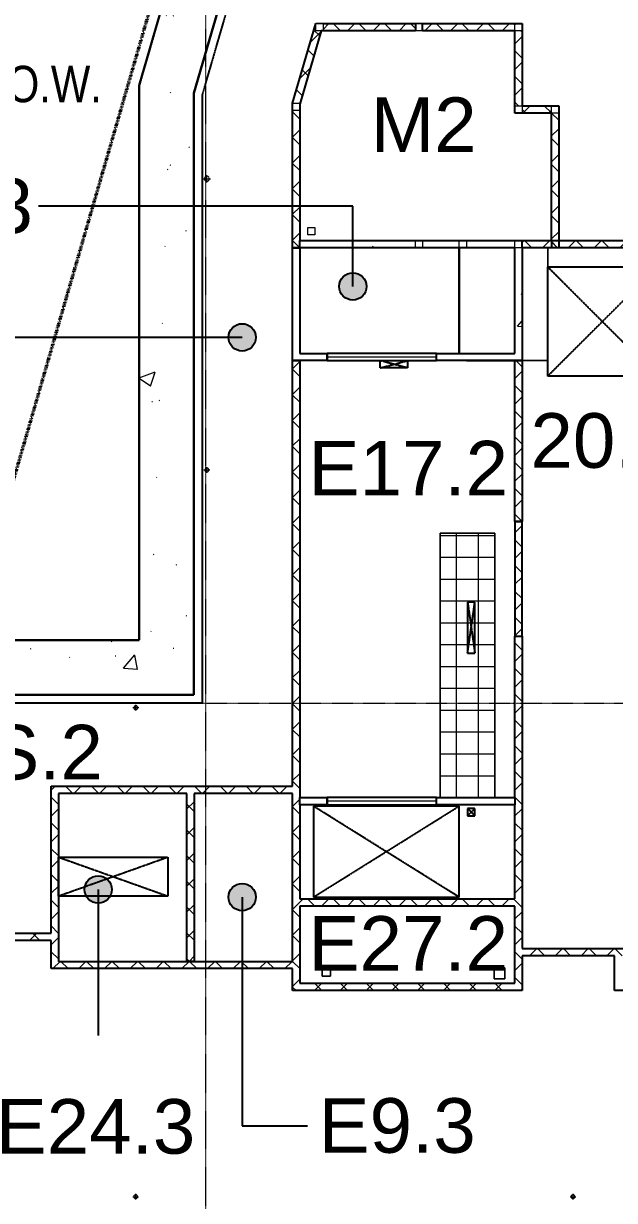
# Model space of a CAD drawing. Header units: millimetres. Extents: x 813027 to 1148939, y -931049 to -10.
# Drawn here: x 1029235 to 1045450, y -119003 to -86675 of the extents above; entities that cross this region are included whole.
import ezdxf

# ---------------------------------------------------------------- set-up
doc = ezdxf.new("R2010")
doc.units = ezdxf.units.MM
for name, pattern in [('DPA_Boundary 100', [7.5, 0, -1.5, 3, -1.5, 0, -1.5]), ('DPA_Grid _ Level 500', [5.5, 2.75, -0.75, 1.25, -0.75]), ('DPA_Hidden 100', [6, 4, -2])]:
    doc.linetypes.add(name, pattern=pattern)
for name, color, linetype, lineweight in [('_ _ A-DETL-OPENING', 1, 'Continuous', 9), ('A-COLS-E', 1, 'Continuous', 9), ('A-DETL', 1, 'Continuous', 25), ('A-DETL-GENF', 2, 'Continuous', 9), ('A-DETL-HDLN', 2, 'DPA_Hidden 100', 9), ('A-DOOR-E', 2, 'Continuous', 9), ('A-FLOR-E', 2, 'Continuous', 9), ('A-FLOR-PATT', 1, 'Continuous', 9), ('A-ROOM-IDEN', 3, 'Continuous', 25), ('A-WALL', 5, 'Continuous', 9), ('A-WALL-PATT', 1, 'Continuous', 25), ('G-ANNO-TEXT', 3, 'Continuous', 9), ('I-WALL', 5, 'Continuous', 25), ('P-PIPE', 2, 'Continuous', 9), ('P-PIPE-CNTR', 2, 'Continuous', 9), ('S-GRID', 251, 'Continuous', 9), ('WALL-A', 3, 'Continuous', 25), ('WALL-E', 2, 'Continuous', 25), ('WALL-S', 5, 'Continuous', 25)]:
    doc.layers.add(name, color=color, linetype=linetype, lineweight=lineweight)
doc.styles.add('Arial Narrow_1', font='ARIALN.TTF', dxfattribs={"height": 1000})
doc.styles.add('Arial_1', font='arial.ttf', dxfattribs={"height": 1500})
pattern_1 = [(50, (-6.3, 1.8), (4554.602, -398.476), [476.25, -5238.75]), (355, (-6.3, 2), (-881.071, 4776.42), [381, -4191]), (100.451, (373, -31.4), (3673.565, 4377.916), [404.75, -4452.252]), (46.184, (-6.3, 1272), (6776.98, -1051.07), [714.375, -7858.125]), (96.636, (558.4, 1184), (5935.065, 6185.69), [607.126, -6678.38]), (351.184, (-6, 1272), (5935.12, 6185.636), [571.5, -6286.5]), (21, (628.7, 954.3), (3790.359, -2556.63), [476.25, -5238.75]), (326, (628.7, 954.3), (1545.052, 4604.703), [381, -4191]), (71.451, (944.5, 741.2), (5335.428, 2048.032), [404.75, -4452.252]), (37.5, (-6.3, 1.8), (77.215, 2113.876), [16.764, -4123.436, 16.764, -4237.736, -4206.875]), (37.5, (-6.3, 1.8), (77.215, 2113.876), [-8394.7, 16.764, -4190.111]), (7.5, (-6.3, 1.8), (1670.4916, 2504.5144), [16.764, -2408.936, 16.764, -4028.186, -1603.375]), (7.5, (-6.3, 1.8), (1670.4916, 2504.5144), [-6470.65, 16.764, -1586.611]), (327.5, (-1422.4, 1.8), (3389.7725, -143.2234), [16.764, -1570.736, 16.764, -4936.236, -6572.25]), (327.5, (-1422.4, 1.8), (3389.7725, -143.2234), [-6540.5, 16.764, -6555.486]), (317.5, (-2057.4, 1.8), (3703.232, 635.667), [16.764, -2046.986, 16.764, -3272.536, -4667.25]), (317.5, (-2057.4, 1.8), (3703.232, 635.667), [-5353.05, 16.764, -4650.486])]
pattern_2 = [(45, (-6.33, 1.8), (-353.5534, 353.5534), []), (135, (-6.33, 1.8), (-353.5534, -353.5534), [])]
pattern_3 = [(50, (-6.3, 1.8), (3643.682, -318.781), [381, -4191]), (355, (-6.3, 1.8), (-704.856, 3821.136), [304.8, -3352.8]), (100.451, (297.3, -24.8), (2938.852, 3502.332), [323.8, -3561.801]), (46.184, (-6.3, 1018), (5421.581, -840.856), [571.5, -6286.5]), (96.636, (445.5, 947.7), (4748.05, 4948.551), [485.7, -5342.702]), (351.184, (-6.3, 1018), (4748.1, 4948.506), [457.2, -5029.2]), (21, (501.7, 763.8), (3032.288, -2045.3045), [381, -4191]), (326, (501.7, 763.8), (1236.042, 3683.762), [304.8, -3352.8]), (71.451, (754.4, 593.3), (4268.343, 1638.425), [323.8, -3561.801]), (37.5, (-6.3, 1.8), (61.772, 1691.1008), [167.64, -3144.52, 167.64, -3235.96, -3365.5]), (37.5, (-6.3, 1.8), (61.772, 1691.1008), [-6715.76, 167.64, -3197.86]), (7.5, (-6.3, 1.8), (1336.3933, 2003.6115), [167.64, -1772.92, 167.64, -3068.32, -1282.7]), (7.5, (-6.3, 1.8), (1336.3933, 2003.6115), [-5176.52, 167.64, -1115.06]), (327.5, (-1139.2, 1.8), (2711.8178, -114.5786), [167.64, -1102.36, 167.64, -3794.76, -5257.8]), (327.5, (-1139.2, 1.8), (2711.8178, -114.5786), [-5232.4, 167.64, -5090.16]), (317.5, (-1647.2, 1.8), (2962.5856, 508.5334), [167.64, -1483.36, 167.64, -2463.8, -3733.8]), (317.5, (-1647.2, 1.8), (2962.5856, 508.5334), [-4282.44, 167.64, -3566.16])]

# ---------------------------------------------------------------- blocks, each defined once
blk = doc.blocks.new('WALL OPENING - H2100xW3000-12959686-4160 - LOWER PLATFORM LEVEL - REFLECTED CEILING GENERAL PLAN')
at = {"layer": 'A-DOOR-E'}
blk.add_line((-1500, 0), (1500, 0), dxfattribs=at)
blk = doc.blocks.new('DPA_Rectangular - 200 x 200mm-19159691-4160 - LOWER PLATFORM LEVEL - REFLECTED CEILING GENERAL PLAN')
at = {"layer": 'A-COLS-E'}
for p, q in [((-100, -100), (-100, 100)), ((-100, 100), (100, 100)), ((100, 100), (100, -100)), ((100, -100), (-100, -100))]:
    blk.add_line(p, q, dxfattribs=at)

msp = doc.modelspace()

# ---------------------------------------------------------------- hatches: boundary and pattern name
at = {"layer": 'A-DETL-GENF'}
h = msp.add_hatch(dxfattribs=at)
h.set_pattern_fill('FP_2', style=0, pattern_type=2)
h.set_pattern_definition(pattern_2)
h.paths.add_polyline_path([(927640, -111190), (927640, -110585), (927440, -110585), (927440, -111040), (926215, -111040), (926215, -110585), (926760.9, -110585), (926760.9, -110385), (926215, -110385), (926215, -107740), (925840, -107740), (925840, -111190), (926698, -111190)])
h.paths.add_polyline_path([(993140, -111040), (994755, -111040), (994755, -110840), (993140, -110840)])
h.paths.add_polyline_path([(986750.1, -110585), (987440, -110585), (987440, -110385), (984440, -110385), (984440, -110585), (985677.7, -110585)])
h.paths.add_polyline_path([(930987.5, -110585), (932240, -110585), (932240, -110385), (929240, -110385), (929240, -110585)])
h.paths.add_polyline_path([(1042720, -103500), (1042920, -103500), (1042920, -100350), (1042720, -100350), (1042720, -103021.7)])
h.paths.add_polyline_path([(1047920, -100425), (1047920, -97275), (1047720, -97275), (1047720, -100425)])
h.paths.add_polyline_path([(896603, -53390.8), (896794.4, -53332.4), (896531.9, -52471.6), (896340.6, -52529.9), (896481.1, -52990.8)])
at = {"layer": 'A-FLOR-PATT'}
h = msp.add_hatch(dxfattribs=at)
h.set_pattern_fill('FP_161', color=256, style=0, pattern_type=2)
h.set_pattern_definition([(270, (1037520, -101935), (-600, -4e-14), []), (180, (1037520, -101935), (7e-14, 600), [])])
h.paths.add_polyline_path([(1042170, -107935), (1042170, -100675), (1040670, -100675), (1040670, -107935)])
at = {"layer": 'A-ROOM-IDEN'}
h = msp.add_hatch(color=256, dxfattribs=at)
edge = h.paths.add_edge_path()
edge.add_arc((1038271, -93894.6), 375, 0, 360)
h = msp.add_hatch(color=256, dxfattribs=at)
edge = h.paths.add_edge_path()
edge.add_arc((1035232.8, -95295), 375, 0, 360)
h = msp.add_hatch(color=256, dxfattribs=at)
edge = h.paths.add_edge_path()
edge.add_arc((1031285.7, -110459.4), 375, 0, 360)
h = msp.add_hatch(color=256, dxfattribs=at)
edge = h.paths.add_edge_path()
edge.add_arc((1035232.7, -110668.4), 375, 0, 360)
at = {"layer": 'A-WALL-PATT', "lineweight": 9}
h = msp.add_hatch(dxfattribs=at)
h.set_pattern_fill('FP_1', color=256, style=0, pattern_type=2)
h.set_pattern_definition(pattern_1)
h.paths.add_polyline_path([(1033910, -88587.2), (1037064.4, -77695), (1035502.8, -77695), (1032410, -88374.4)])
h = msp.add_hatch(dxfattribs=at)
h.set_pattern_fill('FP_1', color=256, style=0, pattern_type=2)
h.set_pattern_definition(pattern_1)
h.paths.add_polyline_path([(1033910, -88587.2), (1037064.4, -77695), (1035502.8, -77695), (1032410, -88374.4)])
h = msp.add_hatch(dxfattribs=at)
h.set_pattern_fill('FP_2', color=256, style=0, pattern_type=2)
h.set_pattern_definition(pattern_2)
h.paths.add_polyline_path([(1036820, -88892.3), (1037404.2, -86875), (1037253.9, -86875), (1037253.9, -86675), (1036620, -88863.9), (1036820, -88863.9)])
h.paths.add_polyline_path([(1037453.9, -86703.4), (1037462.1, -86675), (1037453.9, -86675)])
h = msp.add_hatch(dxfattribs=at)
h.set_pattern_fill('FP_2', color=256, style=0, pattern_type=2)
h.set_pattern_definition(pattern_2)
h.paths.add_polyline_path([(1039986.9, -86875), (1039986.9, -86675), (1037462.1, -86675), (1037453.9, -86703.4), (1037453.9, -86875)])
h = msp.add_hatch(dxfattribs=at)
h.set_pattern_fill('FP_2', color=256, style=0, pattern_type=2)
h.set_pattern_definition(pattern_2)
h.paths.add_polyline_path([(1042720, -86875), (1042720, -86675), (1040186.9, -86675), (1040186.9, -86875)])
h = msp.add_hatch(dxfattribs=at)
h.set_pattern_fill('FP_2', color=256, style=0, pattern_type=2)
h.set_pattern_definition(pattern_2)
h.paths.add_polyline_path([(1042720, -88935), (1042920, -88935), (1042920, -86875), (1042720, -86875)])
h = msp.add_hatch(dxfattribs=at)
h.set_pattern_fill('FP_1', color=256, style=0, pattern_type=2)
h.set_pattern_definition(pattern_1)
h.paths.add_polyline_path([(1032410, -105110), (1033910, -105110), (1033910, -88587.2), (1032410, -88374.4), (1032410, -103610)])
h = msp.add_hatch(dxfattribs=at)
h.set_pattern_fill('FP_1', color=256, style=0, pattern_type=2)
h.set_pattern_definition(pattern_1)
h.paths.add_polyline_path([(1032410, -105110), (1033910, -105110), (1033910, -88587.2), (1032410, -88374.4), (1032410, -103610)])
h = msp.add_hatch(dxfattribs=at)
h.set_pattern_fill('FP_2', color=256, style=0, pattern_type=2)
h.set_pattern_definition(pattern_2)
h.paths.add_polyline_path([(1036620, -92835), (1036820, -92835), (1036820, -89063.9), (1036620, -89063.9), (1036620, -90514)])
h = msp.add_hatch(dxfattribs=at)
h.set_pattern_fill('FP_2', color=256, style=0, pattern_type=2)
h.set_pattern_definition(pattern_2)
h.paths.add_polyline_path([(1043720, -89135), (1043720, -88935), (1042920, -88935), (1042920, -89135)])
h = msp.add_hatch(dxfattribs=at)
h.set_pattern_fill('FP_2', color=256, style=0, pattern_type=2)
h.set_pattern_definition(pattern_2)
h.paths.add_polyline_path([(1043720, -92835), (1043920, -92835), (1043920, -89135), (1043720, -89135), (1043720, -92635)])
h = msp.add_hatch(dxfattribs=at)
h.set_pattern_fill('FP_3', color=256, style=0, pattern_type=2)
h.set_pattern_definition(pattern_3)
h.paths.add_polyline_path([(1041190, -92835), (1041190, -92635), (1040186.9, -92635), (1040186.9, -92835), (1040368, -92835)])
h.paths.add_polyline_path([(1043720, -92835), (1043720, -92635), (1042920, -92635), (1042920, -92835)])
h.paths.add_polyline_path([(1039986.9, -92835), (1039986.9, -92635), (1036820, -92635), (1036820, -92835)])
h.paths.add_polyline_path([(1042720, -92835), (1042720, -92635), (1041390, -92635), (1041390, -92835)])
h = msp.add_hatch(dxfattribs=at)
h.set_pattern_fill('FP_3', color=256, style=0, pattern_type=2)
h.set_pattern_definition(pattern_3)
h.paths.add_polyline_path([(1041190, -92835), (1041190, -92635), (1040186.9, -92635), (1040186.9, -92835), (1040368, -92835)])
h.paths.add_polyline_path([(1043720, -92835), (1043720, -92635), (1042920, -92635), (1042920, -92835)])
h.paths.add_polyline_path([(1039986.9, -92835), (1039986.9, -92635), (1036820, -92635), (1036820, -92835)])
h.paths.add_polyline_path([(1042720, -92835), (1042720, -92635), (1041390, -92635), (1041390, -92835)])
h = msp.add_hatch(dxfattribs=at)
h.set_pattern_fill('FP_2', color=256, style=0, pattern_type=2)
h.set_pattern_definition(pattern_2)
h.paths.add_polyline_path([(1045920, -92835), (1045920, -92635), (1042920, -92635), (1042920, -92835), (1044657.4, -92835)])
h = msp.add_hatch(dxfattribs=at)
h.set_pattern_fill('FP_3', color=256, style=0, pattern_type=2)
h.set_pattern_definition(pattern_3)
h.paths.add_polyline_path([(1042820, -95935), (1042920, -95935), (1042920, -92835), (1042720, -92835), (1042720, -95935)])
h = msp.add_hatch(dxfattribs=at)
h.set_pattern_fill('FP_3', color=256, style=0, pattern_type=2)
h.set_pattern_definition(pattern_3)
h.paths.add_polyline_path([(1042820, -95935), (1042920, -95935), (1042920, -92835), (1042720, -92835), (1042720, -95935)])
h = msp.add_hatch(dxfattribs=at)
h.set_pattern_fill('FP_2', color=256, style=0, pattern_type=2)
h.set_pattern_definition(pattern_2)
h.paths.add_polyline_path([(1036820, -108135), (1036820, -95935), (1036620, -95935), (1036620, -108135)])
h = msp.add_hatch(dxfattribs=at)
h.set_pattern_fill('FP_2', color=256, style=0, pattern_type=2)
h.set_pattern_definition(pattern_2)
h.paths.add_polyline_path([(1042720, -107935), (1042920, -107935), (1042920, -103500), (1042720, -103500)])
h.paths.add_polyline_path([(1042720, -100350), (1042920, -100350), (1042920, -95935), (1042720, -95935), (1042720, -96767.8)])
h = msp.add_hatch(dxfattribs=at)
h.set_pattern_fill('FP_1', color=256, style=0, pattern_type=2)
h.set_pattern_definition(pattern_1)
h.paths.add_polyline_path([(1032410, -105110), (1032410, -103610), (1023282.8, -103610), (1023311.6, -105110), (1027499.7, -105110)])
h = msp.add_hatch(dxfattribs=at)
h.set_pattern_fill('FP_1', color=256, style=0, pattern_type=2)
h.set_pattern_definition(pattern_1)
h.paths.add_polyline_path([(1032410, -105110), (1032410, -103610), (1023282.8, -103610), (1023311.6, -105110), (1027499.7, -105110)])
h = msp.add_hatch(dxfattribs=at)
h.set_pattern_fill('FP_2', color=256, style=0, pattern_type=2)
h.set_pattern_definition(pattern_2)
h.paths.add_polyline_path([(1029990, -107820), (1036620, -107820), (1036620, -107620), (1029990, -107620)])
h = msp.add_hatch(dxfattribs=at)
h.set_pattern_fill('FP_2', color=256, style=0, pattern_type=2)
h.set_pattern_definition(pattern_2)
h.paths.add_polyline_path([(1029990, -111660), (1030190, -111660), (1030190, -107820), (1029990, -107820), (1029990, -109275.6)])
h = msp.add_hatch(dxfattribs=at)
h.set_pattern_fill('FP_2', color=256, style=0, pattern_type=2)
h.set_pattern_definition(pattern_2)
h.paths.add_polyline_path([(1033720, -112435), (1033920, -112435), (1033920, -107820), (1033720, -107820), (1033720, -109275.6)])
h = msp.add_hatch(dxfattribs=at)
h.set_pattern_fill('FP_3', color=256, style=0, pattern_type=2)
h.set_pattern_definition(pattern_3)
h.paths.add_polyline_path([(1042720, -108135), (1042720, -107935), (1040570, -107935), (1040570, -108135)])
h.paths.add_polyline_path([(1037570, -108135), (1037570, -107935), (1036820, -107935), (1036820, -108135)])
h = msp.add_hatch(dxfattribs=at)
h.set_pattern_fill('FP_3', color=256, style=0, pattern_type=2)
h.set_pattern_definition(pattern_3)
h.paths.add_polyline_path([(1042720, -108135), (1042720, -107935), (1040570, -107935), (1040570, -108135)])
h.paths.add_polyline_path([(1037570, -108135), (1037570, -107935), (1036820, -107935), (1036820, -108135)])
h = msp.add_hatch(dxfattribs=at)
h.set_pattern_fill('FP_2', color=256, style=0, pattern_type=2)
h.set_pattern_definition(pattern_2)
h.paths.add_polyline_path([(1042920, -110720), (1042920, -107935), (1042720, -107935), (1042720, -110720)])
h = msp.add_hatch(dxfattribs=at)
h.set_pattern_fill('FP_2', color=256, style=0, pattern_type=2)
h.set_pattern_definition(pattern_2)
h.paths.add_polyline_path([(1036820, -110720), (1036820, -108135), (1036620, -108135), (1036620, -110720)])
h = msp.add_hatch(dxfattribs=at)
h.set_pattern_fill('FP_2', color=256, style=0, pattern_type=2)
h.set_pattern_definition(pattern_2)
h.paths.add_polyline_path([(1042720, -110920), (1042920, -110920), (1042920, -110720), (1036620, -110720), (1036620, -110920), (1036820, -110920)])
h = msp.add_hatch(dxfattribs=at)
h.set_pattern_fill('FP_2', color=256, style=0, pattern_type=2)
h.set_pattern_definition(pattern_2)
h.paths.add_polyline_path([(1036820, -112435), (1036820, -110920), (1036620, -110920), (1036620, -112435)])
h = msp.add_hatch(dxfattribs=at)
h.set_pattern_fill('FP_2', color=256, style=0, pattern_type=2)
h.set_pattern_definition(pattern_2)
h.paths.add_polyline_path([(1042920, -112085), (1042920, -110920), (1042720, -110920), (1042720, -112085)])
h = msp.add_hatch(dxfattribs=at)
h.set_pattern_fill('FP_2', color=256, style=0, pattern_type=2)
h.set_pattern_definition(pattern_2)
h.paths.add_polyline_path([(1030190, -111860), (1030190, -111660), (1027990, -111660), (1027990, -111860), (1029990, -111860)])
h = msp.add_hatch(dxfattribs=at)
h.set_pattern_fill('FP_2', color=256, style=0, pattern_type=2)
h.set_pattern_definition(pattern_2)
h.paths.add_polyline_path([(1030190, -112435), (1030190, -111860), (1029990, -111860), (1029990, -112435)])
h = msp.add_hatch(dxfattribs=at)
h.set_pattern_fill('FP_2', color=256, style=0, pattern_type=2)
h.set_pattern_definition(pattern_2)
h.paths.add_polyline_path([(1042920, -113235), (1042920, -112085), (1042720, -112085), (1042720, -113235)])
h = msp.add_hatch(dxfattribs=at)
h.set_pattern_fill('FP_2', color=256, style=0, pattern_type=2)
h.set_pattern_definition(pattern_2)
h.paths.add_polyline_path([(1042920, -112285), (1045920, -112285), (1045920, -112085), (1042920, -112085)])
h = msp.add_hatch(dxfattribs=at)
h.set_pattern_fill('FP_2', color=256, style=0, pattern_type=2)
h.set_pattern_definition(pattern_2)
h.paths.add_polyline_path([(1031789.1, -112635), (1036620, -112635), (1036620, -112435), (1029990, -112435), (1029990, -112635)])
h = msp.add_hatch(dxfattribs=at)
h.set_pattern_fill('FP_2', color=256, style=0, pattern_type=2)
h.set_pattern_definition(pattern_2)
h.paths.add_polyline_path([(1036620, -113235), (1036820, -113235), (1036820, -112435), (1036620, -112435), (1036620, -112635)])
h = msp.add_hatch(dxfattribs=at)
h.set_pattern_fill('FP_2', color=256, style=0, pattern_type=2)
h.set_pattern_definition(pattern_2)
h.paths.add_polyline_path([(1042720, -113235), (1042720, -113035), (1036820, -113035), (1036820, -113235)])

# ---------------------------------------------------------------- linework, layer by layer
at = {"layer": '_ _ A-DETL-OPENING'}
for p, q in [((1041420, -103965), (1041620, -102565)), ((1041420, -102565), (1041620, -103965)), ((1041620, -102565), (1041420, -102565)), ((1041420, -102565), (1041420, -103965)), ((1041620, -103965), (1041620, -102565)), ((1041420, -103965), (1041620, -103965)), ((1037190, -108170), (1037190, -110670)), ((1041190, -108170), (1037190, -108170)), ((1041190, -108170), (1037190, -110670)), ((1037190, -108170), (1041190, -110670)), ((1041190, -110670), (1041190, -108170)), ((1037190, -110670), (1041190, -110670))]:
    msp.add_line(p, q, dxfattribs=at)
at = {"layer": 'A-DETL', "linetype": 'DPA_Boundary 100', "lineweight": 50}
msp.add_line((1035710.5, -75899.2), (1027970.4, -102626.1), dxfattribs=at)
at = {"layer": 'A-DETL', "linetype": 'DPA_Hidden 100'}
for p, q in [((1035937.2, -76195), (1032410, -88374.4)), ((1035137.6, -85175), (1034140, -88619.9)), ((1032410, -88374.4), (1032410, -103610)), ((1034140, -88619.9), (1034140, -105110)), ((1043620, -93360), (1046620, -93360)), ((1043620, -96360), (1043620, -93360)), ((1043620, -96360), (1046620, -93360)), ((1043620, -93360), (1046620, -96360)), ((1039020, -96135), (1039020, -95935)), ((1039020, -95935), (1039770, -95935)), ((1039020, -96135), (1039770, -95935)), ((1039770, -96135), (1039020, -95935)), ((1039770, -95935), (1039770, -96135)), ((1039770, -96135), (1039020, -96135)), ((1046620, -96360), (1043620, -96360)), ((1041420, -102565), (1041420, -103965)), ((1041620, -102565), (1041420, -102565)), ((1041420, -102565), (1041620, -103965)), ((1041420, -103965), (1041620, -102565)), ((1041620, -103965), (1041620, -102565)), ((1032410, -103610), (1023282.8, -103610)), ((1041420, -103965), (1041620, -103965)), ((1034140, -105340), (1017310, -105340)), ((1037190, -110670), (1041190, -108170)), ((1041190, -110670), (1037190, -108170)), ((1037190, -108170), (1037190, -110670)), ((1041190, -108170), (1037190, -108170)), ((1041190, -110670), (1041190, -108170)), ((1041620, -108435), (1041420, -108235)), ((1041420, -108435), (1041620, -108235)), ((1041420, -108235), (1041420, -108435)), ((1041620, -108235), (1041420, -108235)), ((1041620, -108435), (1041620, -108235)), ((1041420, -108435), (1041620, -108435)), ((1030190, -110640), (1030190, -109570)), ((1030190, -109570), (1033190, -109570)), ((1030190, -110640), (1033190, -109570)), ((1030190, -109570), (1033190, -110640)), ((1033190, -109570), (1033190, -110640)), ((1033190, -110640), (1030190, -110640)), ((1037190, -110670), (1041190, -110670))]:
    msp.add_line(p, q, dxfattribs=at)
at = {"layer": 'A-DETL'}
for p, q in [((1042920, -100350), (1042720, -100350)), ((1042720, -100350), (1042720, -103500)), ((1042920, -103500), (1042920, -100350)), ((1042720, -103500), (1042920, -103500))]:
    msp.add_line(p, q, dxfattribs=at)
at = {"layer": 'A-DETL', "lineweight": 9}
for p, q in [((1041420, -108235), (1041620, -108435)), ((1041420, -108435), (1041620, -108235)), ((1041620, -108235), (1041420, -108235)), ((1041420, -108235), (1041420, -108435)), ((1041620, -108435), (1041620, -108235)), ((1041420, -108435), (1041620, -108435))]:
    msp.add_line(p, q, dxfattribs=at)
at = {"layer": 'A-DETL-HDLN'}
msp.add_line((1032410, -88374.4), (1032410, -103610), dxfattribs=at)
at = {"layer": 'A-FLOR-E'}
for p, q in [((1036620, -88863.9), (1037253.9, -86675)), ((1037253.9, -86675), (1036620, -88863.9)), ((1037253.9, -86675), (1042920, -86675)), ((1042920, -86675), (1037253.9, -86675)), ((1042920, -86675), (1042920, -88935)), ((1042920, -88935), (1042920, -86675)), ((1036620, -92835), (1036620, -88863.9)), ((1036620, -88863.9), (1036620, -92835)), ((1042920, -88935), (1043920, -88935)), ((1043920, -88935), (1042920, -88935)), ((1043920, -88935), (1043920, -92635)), ((1043920, -92635), (1043920, -88935)), ((1041190, -92635), (1043720, -92635)), ((1043920, -92835), (1036620, -92835)), ((1036620, -92835), (1041190, -92835)), ((1041190, -95735), (1041190, -92835)), ((1041190, -92835), (1041190, -95735)), ((1043720, -92835), (1043620, -92835)), ((1043620, -92835), (1043620, -95935)), ((1043620, -95935), (1043620, -92835)), ((1043620, -92835), (1043720, -92835)), ((1043620, -92835), (1043920, -92835)), ((1043620, -95935), (1041190, -95935)), ((1041190, -95935), (1043620, -95935)), ((1040670, -107935), (1040670, -100675)), ((1040670, -100675), (1042170, -100675)), ((1042170, -100675), (1040670, -100675)), ((1040670, -100675), (1040670, -107935)), ((1042170, -100675), (1042170, -107935)), ((1042170, -107935), (1042170, -100675)), ((1042170, -107935), (1040670, -107935)), ((1040670, -107935), (1042170, -107935)), ((1036820, -113035), (1036820, -110920)), ((1036820, -110920), (1042720, -110920)), ((1042720, -110920), (1036820, -110920)), ((1036820, -110920), (1036820, -113035)), ((1042720, -110920), (1042720, -113035)), ((1042720, -113035), (1042720, -110920)), ((1037656.2, -112615), (1037426.2, -112615)), ((1037426.2, -112615), (1037426.2, -112845)), ((1037426.2, -112845), (1037426.2, -112615)), ((1037426.2, -112615), (1037656.2, -112615)), ((1037656.2, -112845), (1037656.2, -112615)), ((1037656.2, -112615), (1037656.2, -112845)), ((1042446.2, -112615), (1042146.2, -112615)), ((1042146.2, -112615), (1042146.2, -112915)), ((1042146.2, -112915), (1042146.2, -112615)), ((1042146.2, -112615), (1042446.2, -112615)), ((1042446.2, -112915), (1042446.2, -112615)), ((1042446.2, -112615), (1042446.2, -112915)), ((1042720, -113035), (1036820, -113035)), ((1036820, -113035), (1042720, -113035)), ((1037426.2, -112845), (1037656.2, -112845)), ((1037656.2, -112845), (1037426.2, -112845)), ((1042146.2, -112915), (1042446.2, -112915)), ((1042446.2, -112915), (1042146.2, -112915))]:
    msp.add_line(p, q, dxfattribs=at)
at = {"layer": 'A-ROOM-IDEN'}
for p, q in [((1038271, -91688.1), (1029641, -91688.1)), ((1038271, -93894.6), (1038271, -91688.1)), ((1035232.8, -95295), (1028731.2, -95295)), ((1031285.7, -110459.4), (1031285.7, -114474.6)), ((1035232.7, -110668.4), (1035232.7, -116949.6)), ((1035232.7, -116949.6), (1037031.3, -116949.6))]:
    msp.add_line(p, q, dxfattribs=at)
for centre in [(1038271, -93894.6), (1035232.8, -95295), (1031285.7, -110459.4), (1035232.7, -110668.4)]:
    msp.add_circle(centre, 375, dxfattribs=at)
at = {"layer": 'A-WALL', "lineweight": 25}
for p, q in [((1036820, -92835), (1036820, -92635)), ((1043720, -92635), (1043720, -92835)), ((1036820, -92835), (1036620, -92835)), ((1036620, -92835), (1036820, -92835)), ((1036820, -95935), (1036620, -95935)), ((1036620, -95935), (1036820, -95935)), ((1042820, -95935), (1042720, -95935)), ((1042720, -95935), (1042820, -95935)), ((1042920, -95935), (1042820, -95935)), ((1042820, -95935), (1042920, -95935)), ((1036820, -108035), (1036820, -107935)), ((1042720, -107935), (1042720, -108035)), ((1036820, -108135), (1036820, -108035)), ((1042720, -108035), (1042720, -108135))]:
    msp.add_line(p, q, dxfattribs=at)
at = {"layer": 'I-WALL'}
for p, q in [((1033910, -88587.2), (1034898.2, -85175)), ((1033910, -105110), (1033910, -88587.2)), ((1023311.6, -105110), (1033910, -105110)), ((1034140, -105110), (1034140, -105340))]:
    msp.add_line(p, q, dxfattribs=at)
at = {"layer": 'P-PIPE'}
for centre, radius, start, end in [((1034265.1, -90937.3), 67.1, 106.95748, 196.95748), ((1034265.1, -90937.3), 67.2, 196.95748, 286.95748), ((1034265.1, -90937.3), 67.2, 16.95748, 106.95748), ((1034265.1, -90937.3), 67.1, 286.95748, 16.95748), ((1034264.8, -98937.4), 54.4, 106.95748, 196.95748), ((1034264.8, -98937.4), 54.4, 16.95748, 106.95748), ((1034264.8, -98937.4), 54.4, 286.95748, 16.95748), ((1034264.8, -98937.4), 54.4, 196.95748, 286.95748), ((1032315, -105465), 54.4, 106.95748, 196.95748), ((1032315, -105465), 54.4, 196.95748, 286.95748), ((1032315, -105465), 54.4, 16.95748, 106.95748), ((1032315, -105465), 54.4, 286.95748, 16.95748), ((1032312.9, -118900), 54.4, 106.95748, 196.95748), ((1032312.9, -118900), 54.4, 196.95748, 286.95748), ((1032312.9, -118900), 54.4, 16.95748, 106.95748), ((1032312.9, -118900), 54.4, 286.95748, 16.95748), ((1044312.9, -118900), 54.4, 106.95748, 196.95748), ((1044312.9, -118900), 54.4, 196.95748, 286.95748), ((1044312.9, -118900), 54.4, 16.95748, 106.95748), ((1044312.9, -118900), 54.4, 286.95748, 16.95748)]:
    msp.add_arc(centre, radius, start, end, dxfattribs=at)
at = {"layer": 'P-PIPE-CNTR'}
for p, q in [((1034265.1, -91037.3), (1034265.1, -90837.3)), ((1034165.1, -90937.3), (1034365.1, -90937.3)), ((1034264.8, -99017.4), (1034264.8, -98857.4)), ((1034184.8, -98937.4), (1034344.8, -98937.4)), ((1032315, -105545), (1032315, -105385)), ((1032235, -105465), (1032395, -105465)), ((1032232.9, -118900), (1032392.9, -118900)), ((1032312.9, -118980), (1032312.9, -118820)), ((1044232.9, -118900), (1044392.9, -118900)), ((1044312.9, -118980), (1044312.9, -118820))]:
    msp.add_line(p, q, dxfattribs=at)
at = {"layer": 'S-GRID', "linetype": 'DPA_Grid _ Level 500'}
for p, q in [((1034240, -191381.7), (1034240, -15135.4)), ((847220.5, -105340), (1079421.7, -105340))]:
    msp.add_line(p, q, dxfattribs=at)
at = {"layer": 'WALL-A'}
for p, q in [((1032410, -88374.4), (1035502.8, -77695)), ((1034898.2, -85175), (1033910, -88587.2)), ((1036620, -88863.9), (1037253.9, -86675)), ((1037404.2, -86875), (1036820, -88892.3)), ((1039986.9, -86875), (1037404.2, -86875)), ((1037462.1, -86675), (1039986.9, -86675)), ((1039986.9, -86675), (1039986.9, -86875)), ((1040186.9, -86875), (1040186.9, -86675)), ((1040186.9, -86675), (1042720, -86675)), ((1042720, -86875), (1040186.9, -86875)), ((1042720, -86675), (1042920, -86675)), ((1042720, -88935), (1042720, -86875)), ((1042920, -86675), (1042920, -88935)), ((1032410, -103610), (1032410, -88374.4)), ((1033910, -88587.2), (1033910, -105110)), ((1036620, -92835), (1036620, -88863.9)), ((1036820, -88892.3), (1036820, -92635)), ((1042720, -89135), (1042720, -88935)), ((1043720, -89135), (1042720, -89135)), ((1042920, -88935), (1043720, -88935)), ((1043720, -88935), (1043920, -88935)), ((1043720, -92635), (1043720, -89135)), ((1043920, -88935), (1043920, -92835)), ((1042920, -92835), (1042920, -92635)), ((1042920, -92635), (1045920, -92635)), ((1045920, -92835), (1042920, -92835)), ((1043920, -92835), (1043720, -92835)), ((1036620, -107620), (1036620, -95935)), ((1036820, -95935), (1036820, -107935)), ((1042720, -100350), (1042720, -95935)), ((1042920, -95935), (1042920, -100350)), ((1042920, -100350), (1042720, -100350)), ((1023282.8, -103610), (1032410, -103610)), ((1042720, -107935), (1042720, -103500)), ((1042720, -103500), (1042920, -103500)), ((1042920, -103500), (1042920, -107935)), ((1032410, -105110), (1023311.6, -105110)), ((1033910, -105110), (1032410, -105110)), ((1029990, -107820), (1029990, -107620)), ((1029990, -107620), (1036620, -107620)), ((1029990, -111660), (1029990, -107820)), ((1033720, -107820), (1030190, -107820)), ((1030190, -107820), (1030190, -111660)), ((1033720, -112435), (1033720, -107820)), ((1033920, -107820), (1033920, -112435)), ((1036620, -107820), (1033920, -107820)), ((1036620, -108135), (1036620, -107820)), ((1042920, -107935), (1042920, -110720)), ((1036620, -110720), (1036620, -108135)), ((1036820, -108135), (1036820, -110720)), ((1042720, -110720), (1042720, -108135)), ((1036620, -110920), (1036620, -110720)), ((1036820, -110720), (1042720, -110720)), ((1042920, -110720), (1042920, -110920)), ((1036620, -112435), (1036620, -110920)), ((1042720, -110920), (1036820, -110920)), ((1036820, -110920), (1036820, -112435)), ((1042720, -112085), (1042720, -110920)), ((1042920, -110920), (1042920, -112085)), ((1027990, -111660), (1029990, -111660)), ((1030190, -111660), (1030190, -111860)), ((1029990, -111860), (1027990, -111860)), ((1029990, -112435), (1029990, -111860)), ((1030190, -111860), (1030190, -112435)), ((1042720, -113035), (1042720, -112085)), ((1042920, -112085), (1045920, -112085)), ((1029990, -112635), (1029990, -112435)), ((1030190, -112435), (1036620, -112435)), ((1033920, -112435), (1033720, -112435)), ((1036820, -112435), (1036820, -113035)), ((1042920, -112285), (1042920, -113235)), ((1045450, -112285), (1042920, -112285)), ((1045450, -113035), (1045450, -112285)), ((1036620, -112635), (1029990, -112635)), ((1036620, -113235), (1036620, -112635)), ((1036820, -113035), (1042720, -113035)), ((1045450, -113235), (1045450, -113035)), ((1036820, -113235), (1036620, -113235)), ((1042720, -113235), (1036820, -113235)), ((1042920, -113235), (1042720, -113235)), ((1047630, -113235), (1045450, -113235))]:
    msp.add_line(p, q, dxfattribs=at)
at = {"layer": 'WALL-E'}
for p, q in [((1041190, -95735), (1041190, -92835)), ((1041190, -92835), (1041190, -95735)), ((1040570, -95735), (1037570, -95735)), ((1037570, -95935), (1037570, -95735)), ((1037570, -95935), (1040570, -95935)), ((1040570, -95935), (1040570, -95735)), ((1041390, -95935), (1042920, -95935)), ((1042920, -95935), (1041390, -95935)), ((1042720, -95935), (1042920, -95935)), ((1042720, -100350), (1042720, -103500)), ((1042720, -100350), (1042920, -100350)), ((1042920, -103500), (1042920, -100350)), ((1042720, -103500), (1042920, -103500)), ((1040570, -107935), (1037570, -107935)), ((1037570, -108135), (1037570, -107935)), ((1040570, -108135), (1040570, -107935)), ((1037570, -108135), (1040570, -108135))]:
    msp.add_line(p, q, dxfattribs=at)
at = {"layer": 'WALL-S'}
for p, q in [((1036820, -92635), (1043720, -92635)), ((1036620, -95935), (1036620, -92835)), ((1042720, -92835), (1036820, -92835)), ((1036820, -92835), (1036820, -95735)), ((1042720, -95735), (1042720, -92835)), ((1042920, -92835), (1042920, -95935)), ((1043720, -92835), (1042920, -92835)), ((1036820, -95735), (1037570, -95735)), ((1037570, -95935), (1036820, -95935)), ((1037570, -95735), (1037570, -95935)), ((1040570, -95935), (1040570, -95735)), ((1040570, -95735), (1042720, -95735)), ((1042720, -95935), (1040570, -95935)), ((1036820, -107935), (1037570, -107935)), ((1037570, -107935), (1037570, -108135)), ((1040570, -108135), (1040570, -107935)), ((1040570, -107935), (1042720, -107935)), ((1037570, -108135), (1036820, -108135)), ((1042720, -108135), (1040570, -108135))]:
    msp.add_line(p, q, dxfattribs=at)

# ---------------------------------------------------------------- block references
at = {"layer": 'A-COLS-E'}
for p in [(1037353.9, -86775), (1040086.9, -86775), (1042820, -86775), (1036720, -88963.9), (1042820, -89035), (1043820, -89035), (1037132.9, -92374.9), (1040086.9, -92735), (1041290, -92735), (1042820, -92735)]:
    msp.add_blockref('DPA_Rectangular - 200 x 200mm-19159691-4160 - LOWER PLATFORM LEVEL - REFLECTED CEILING GENERAL PLAN', p, dxfattribs=at)
at = {"layer": 'A-DOOR-E', "rotation": 180}
for p in [(1039070, -95835), (1039070, -108035)]:
    msp.add_blockref('WALL OPENING - H2100xW3000-12959686-4160 - LOWER PLATFORM LEVEL - REFLECTED CEILING GENERAL PLAN', p, dxfattribs=at)

# ---------------------------------------------------------------- texts
at = {"layer": 'A-ROOM-IDEN', "lineweight": 9, "char_height": 1500, "attachment_point": 1, "style": 'Arial_1'}
for s, insert, width in [('M2', (1038758.8, -88704.3), 3567.509), ('E18.3', (1024016, -90931.8), 6774.259), ('20.7', (1043143.5, -97377.9), 5050.631), ('E17.2', (1037056.3, -98138.3), 6774.259), ('ES.2', (1026870.2, -105938.6), 5611.812), ('E27.2', (1037056.3, -111193.3), 6774.259), ('E24.3', (1028473.2, -116218.3), 6774.259), ('E9.3', (1037333.2, -116193.3), 5331.222)]:
    msp.add_mtext(s, dxfattribs=dict(at, insert=insert, width=width))
at = {"layer": 'G-ANNO-TEXT', "color": 7, "insert": (1027630.5, -87835.8), "char_height": 1000, "width": 4609.703, "attachment_point": 1, "style": 'Arial Narrow_1'}
msp.add_mtext('R.O.W.', dxfattribs=at)

doc.saveas('drawing.dxf')
